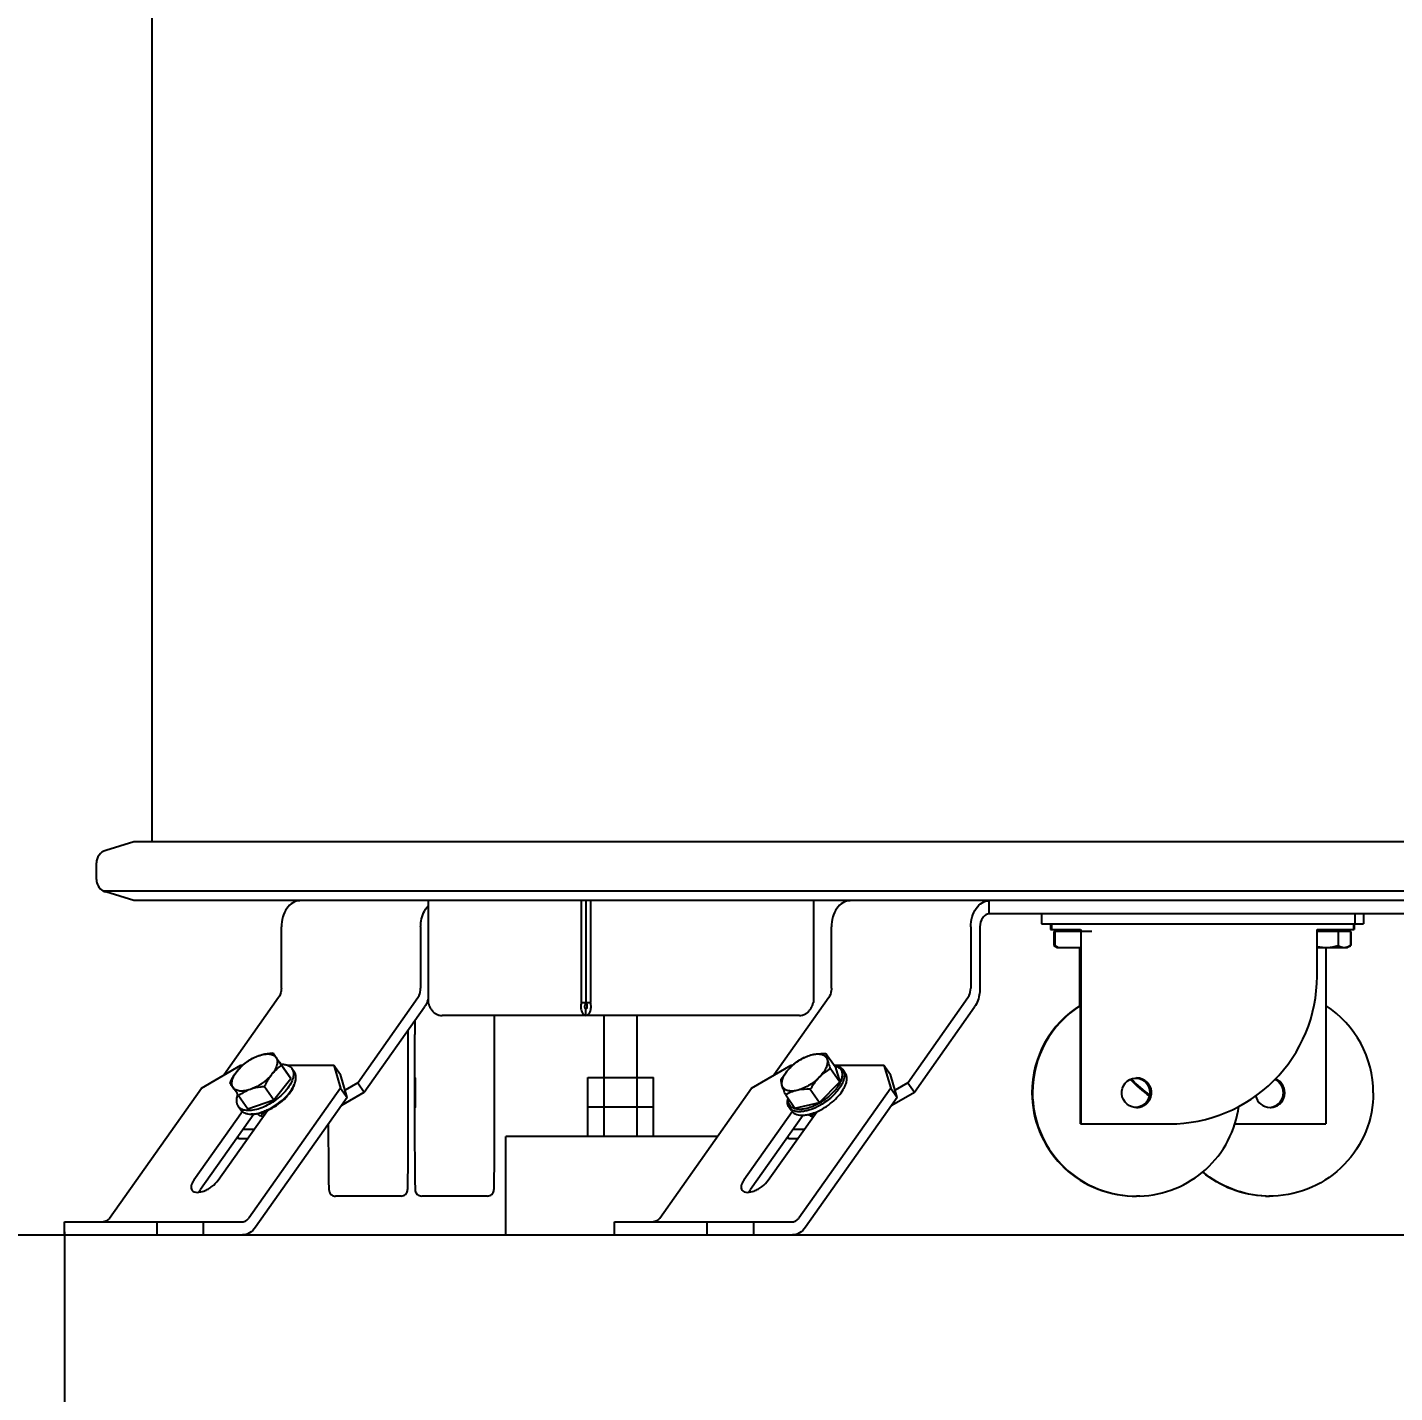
# Model space of a CAD drawing. Header units: millimetres. Extents: x 7589 to 12925, y 625 to 5429.
# Drawn here: x 8021 to 8437.6, y 2316.2 to 2732.2 of the extents above; entities that cross this region are included whole.
import ezdxf

# ---------------------------------------------------------------- set-up
doc = ezdxf.new("R2010")
doc.units = ezdxf.units.MM
doc.header["$LTSCALE"] = 307.34
doc.header["$PDMODE"] = 3
doc.header["$PDSIZE"] = 8
doc.layers.get('0').update_dxf_attribs({"linetype": 'CONTINUOUS'})
doc.layers.get('Defpoints').update_dxf_attribs({"linetype": 'CONTINUOUS'})
doc.styles.get("Standard").update_dxf_attribs({"font": 'calibri.ttf'})
doc.dimstyles.get("Standard").update_dxf_attribs({"dimtxt": 35, "dimasz": 35, "dimexe": 1.5, "dimexo": 1, "dimtad": 1, "dimdsep": 46, "dimtxsty": 'Standard', "dimblk": '_FILLED', "dimblk1": '_FILLED', "dimblk2": '_FILLED', "dimcen": 0.09, "dimazin": 2, "dimtol": 1, "dimtp": 0.01, "dimtm": 0.01, "dimtfac": 1, "dimtofl": 0, "dimtmove": 0, "dimatfit": 3, "dimldrblk": '_FILLED', "dimfxl": 1, "dimtolj": 1, "dimarcsym": 0})

# ---------------------------------------------------------------- blocks, each defined once
blk = doc.blocks.new('_FILLED')
at = {"color": 0, "linetype": 'ByBlock'}
blk.add_solid([(0, 0), (-1, 0.214), (-1, -0.214)], dxfattribs=at)
blk = doc.blocks.new('*D49')
at = {"color": 0, "lineweight": -2}
for p, q in [((9697.66, 2702.18), (9697.66, 2246.56)), ((8032.28, 2365.25), (8032.28, 2246.56)), ((8067.28, 2248.06), (8862.03, 2248.06)), ((9662.66, 2248.06), (8867.91, 2248.06))]:
    blk.add_line(p, q, dxfattribs=at)
at = {"layer": 'Defpoints', "color": 0}
for p in [(9697.66, 2703.18), (8032.28, 2366.25), (9697.66, 2248.06)]:
    blk.add_point(p, dxfattribs=at)
at = {"color": 0, "linetype": 'ByBlock', "lineweight": -2, "xscale": 35, "yscale": 35, "zscale": 35, "rotation": 180}
blk.add_blockref('_FILLED', (8032.28, 2248.06), dxfattribs=at)
at = {"color": 0, "linetype": 'ByBlock', "lineweight": -2, "xscale": 35, "yscale": 35, "zscale": 35}
blk.add_blockref('_FILLED', (9697.66, 2248.06), dxfattribs=at)
at = {"color": 0, "insert": (8864.97, 2248.06), "char_height": 35, "attachment_point": 5}
blk.add_mtext('\\A1;\\A1;I', dxfattribs=at)
blk = doc.blocks.new('*D70')
at = {"color": 0, "lineweight": -2}
for p, q in [((8378.05, 4630.8), (7730.11, 4630.8)), ((7731.61, 4595.8), (7731.61, 3516)), ((7731.61, 2399.25), (7731.61, 3479.05)), ((7931.89, 2364.25), (7730.11, 2364.25))]:
    blk.add_line(p, q, dxfattribs=at)
at = {"layer": 'Defpoints', "color": 0}
for p in [(8379.05, 4630.8), (7731.61, 2364.25), (7932.89, 2364.25)]:
    blk.add_point(p, dxfattribs=at)
at = {"color": 0, "linetype": 'ByBlock', "lineweight": -2, "xscale": 35, "yscale": 35, "zscale": 35}
for p, rotation in [((7731.61, 4630.8), 90), ((7731.61, 2364.25), 270)]:
    blk.add_blockref('_FILLED', p, dxfattribs=dict(at, rotation=rotation))
at = {"color": 0, "insert": (7731.61, 3497.53), "char_height": 35, "attachment_point": 5}
blk.add_mtext('\\A1;\\A1;C', dxfattribs=at)

msp = doc.modelspace()

# ---------------------------------------------------------------- linework, layer by layer
at = {"color": 0, "linetype": 'Continuous'}
for p, q in [((8059.05376, 2484.06186), (8059.05376, 3145.52202)), ((8053.46901, 2484.06186), (8044.88427, 2481.43724)), ((8704.6385, 2484.06186), (8053.46901, 2484.06186)), ((8042.05376, 2472.57186), (8042.05376, 2477.61202)), ((8044.05376, 2469.09194), (8714.05376, 2469.09194)), ((8053.46901, 2466.12202), (8044.88427, 2468.74664)), ((8704.6385, 2466.12202), (8053.46901, 2466.12202)), ((8143.09222, 2466.12202), (8143.09222, 2435.09194)), ((8189.76127, 2466.12202), (8189.76127, 2435.09194)), ((8191.17548, 2466.12202), (8191.17548, 2435.09194)), ((8192.5897, 2466.12202), (8192.5897, 2435.09194)), ((8260.47195, 2466.12202), (8260.47195, 2435.09194)), ((8314.05376, 2462.09194), (8314.05376, 2466.09194)), ((8444.05376, 2462.09194), (8314.05376, 2462.09194)), ((8330.00496, 2462.09194), (8330.00496, 2459.09194)), ((8425.40854, 2462.09194), (8425.40854, 2459.09194)), ((8428.10255, 2462.09194), (8428.10255, 2459.09194)), ((8098.3969, 2439.40565), (8098.3969, 2458.09194)), ((8140.82331, 2458.09194), (8140.82331, 2439.40565)), ((8265.97049, 2439.40565), (8265.97049, 2458.09194)), ((8308.3969, 2458.09194), (8308.3969, 2439.40565)), ((8311.22533, 2458.09194), (8311.22533, 2439.40565)), ((8330.00503, 2459.09194), (8428.10255, 2459.09194)), ((8332.75126, 2459.09194), (8332.75126, 2457.29194)), ((8333.05547, 2459.09194), (8333.05547, 2457.29194)), ((8425.05376, 2459.09194), (8425.05376, 2457.29194)), ((8425.18565, 2459.09194), (8425.18565, 2457.29194)), ((8332.75126, 2457.29194), (8341.89549, 2457.29194)), ((8345.30825, 2456.69194), (8333.74571, 2456.69194)), ((8333.74571, 2456.69194), (8333.74571, 2452.43931)), ((8334.04992, 2456.69194), (8334.04992, 2452.43931)), ((8335.43626, 2456.69194), (8335.43626, 2457.29194)), ((8335.74047, 2456.69194), (8335.74047, 2457.29194)), ((8341.91382, 2457.29194), (8341.91577, 2398.09194)), ((8413.91217, 2457.29194), (8425.18565, 2457.29194)), ((8413.91264, 2443.09194), (8413.91217, 2457.29194)), ((8424.1912, 2456.69194), (8413.91219, 2456.69194)), ((8420.30653, 2456.69194), (8420.30653, 2452.43931)), ((8422.36876, 2456.69194), (8422.36876, 2457.29194)), ((8422.50065, 2456.69194), (8422.50065, 2457.29194)), ((8424.05931, 2456.69194), (8424.05931, 2452.43931)), ((8424.1912, 2456.69194), (8424.1912, 2452.43931)), ((8333.74571, 2452.43931), (8334.78038, 2451.84194)), ((8334.04992, 2452.43931), (8335.08459, 2451.84194)), ((8334.78038, 2451.84194), (8341.89549, 2451.84194)), ((8341.50139, 2451.84194), (8341.50139, 2434.0004)), ((8341.52167, 2451.84194), (8341.52167, 2434.01395)), ((8341.89549, 2398.09194), (8341.89549, 2451.84194)), ((8413.91235, 2451.84194), (8423.15653, 2451.84194)), ((8416.60612, 2451.84194), (8416.60612, 2398.09194)), ((8424.05931, 2452.43931), (8423.02464, 2451.84194)), ((8424.09228, 2452.3822), (8423.15653, 2451.84194)), ((8097.56847, 2436.57722), (8080.85216, 2412.93679)), ((8121.65174, 2410.6361), (8139.99488, 2436.57722)), ((8123.65174, 2407.80767), (8141.99488, 2433.7488)), ((8189.76127, 2435.09194), (8192.5897, 2435.09194)), ((8191.17548, 2431.09194), (8191.17548, 2433.09194)), ((8265.14207, 2436.57722), (8248.42575, 2412.93679)), ((8289.22533, 2410.6361), (8307.56847, 2436.57722)), ((8291.22533, 2407.80767), (8309.56847, 2433.7488)), ((8256.22931, 2431.09194), (8147.33486, 2431.09194)), ((8196.78209, 2394.25215), (8196.78209, 2431.09194)), ((8206.78209, 2394.25215), (8206.78209, 2431.09194)), ((8074.02373, 2408.93679), (8086.0948, 2416.00785)), ((8086.0948, 2416.00785), (8086.64578, 2416.00785)), ((8087.95439, 2417.03118), (8087.9583, 2417.03393)), ((8087.95439, 2417.03118), (8087.95838, 2417.0338)), ((8095.81789, 2419.74417), (8098.66063, 2415.72394)), ((8100.18776, 2416.00785), (8114.37907, 2416.00785)), ((8114.37907, 2416.00785), (8116.37907, 2413.17943)), ((8114.37907, 2416.00785), (8116.45014, 2408.93679)), ((8241.59733, 2408.93679), (8253.66839, 2416.00785)), ((8253.66839, 2416.00785), (8254.23238, 2416.00785)), ((8264.31132, 2419.55484), (8267.15405, 2415.5346)), ((8266.81942, 2416.00785), (8281.95267, 2416.00785)), ((8281.95267, 2416.00785), (8283.95267, 2413.17943)), ((8281.95267, 2416.00785), (8284.02373, 2408.93679)), ((8096.07603, 2405.43007), (8101.29813, 2411.93212)), ((8098.4554, 2415.95236), (8101.29813, 2411.93212)), ((8101.29813, 2411.93212), (8098.66063, 2415.72394)), ((8101.6035, 2414.99539), (8102.3535, 2413.93473)), ((8118.45014, 2406.10836), (8116.37907, 2413.17943)), ((8191.78209, 2394.25215), (8191.78209, 2412.25215)), ((8191.78209, 2412.25215), (8211.78209, 2412.25215)), ((8211.78209, 2394.25215), (8211.78209, 2412.25215)), ((8265.67967, 2414.94515), (8268.52241, 2410.92492)), ((8267.15405, 2415.5346), (8268.52241, 2410.92492)), ((8270.17709, 2413.58117), (8269.42709, 2414.64183)), ((8286.02373, 2406.10836), (8283.95267, 2413.17943)), ((8046.08378, 2369.42372), (8074.02373, 2408.93679)), ((8116.45014, 2408.93679), (8088.51018, 2369.42372)), ((8093.2333, 2409.4503), (8096.07603, 2405.43007)), ((8102.3552, 2410.04684), (8102.52187, 2410.51825)), ((8116.45014, 2408.93679), (8118.45014, 2406.10836)), ((8116.82331, 2403.80767), (8123.65174, 2407.80767)), ((8121.65174, 2410.6361), (8117.78707, 2408.37223)), ((8121.65174, 2410.6361), (8123.65174, 2407.80767)), ((8213.65737, 2369.42372), (8241.59733, 2408.93679)), ((8284.02373, 2408.93679), (8256.08378, 2369.42372)), ((8259.53775, 2408.63243), (8262.38048, 2404.61219)), ((8262.38048, 2404.61219), (8268.52241, 2410.92492)), ((8284.02373, 2408.93679), (8286.02373, 2406.10836)), ((8284.3969, 2403.80767), (8291.22533, 2407.80767)), ((8289.22533, 2410.6361), (8285.36066, 2408.37223)), ((8289.22533, 2410.6361), (8291.22533, 2407.80767)), ((8085.3737, 2406.74006), (8088.21643, 2402.71983)), ((8088.21643, 2402.71983), (8096.07603, 2405.43007)), ((8118.45014, 2406.10836), (8090.51018, 2366.59529)), ((8252.02746, 2406.9294), (8254.8702, 2402.90916)), ((8254.8702, 2402.90916), (8262.38048, 2404.61219)), ((8286.02373, 2406.10836), (8258.08378, 2366.59529)), ((8327.05652, 2407.60354), (8327.05575, 2407.59194)), ((8327.05575, 2407.59194), (8327.05652, 2407.58034)), ((8327.05576, 2407.60354), (8327.05576, 2407.58034)), ((8086.53448, 2401.87966), (8071.72622, 2380.93761)), ((8089.98715, 2401.1056), (8073.72622, 2378.10919)), ((8079.15084, 2380.93761), (8094.19887, 2402.21873)), ((8085.27357, 2403.44838), (8086.02357, 2402.38772)), ((8089.68853, 2401.09016), (8089.18853, 2401.09016)), ((8092.68283, 2401.63035), (8093.23282, 2400.85254)), ((8191.78209, 2403.25215), (8211.78209, 2403.25215)), ((8254.04937, 2401.79664), (8239.29981, 2380.93761)), ((8257.31544, 2400.75871), (8241.29981, 2378.10919)), ((8246.72444, 2380.93761), (8261.47783, 2401.80206)), ((8253.84716, 2402.03417), (8253.09716, 2403.09483)), ((8260.42307, 2401.39467), (8260.80642, 2400.85254)), ((8086.72622, 2396.49396), (8090.15084, 2396.49396)), ((8254.29981, 2396.49396), (8257.72444, 2396.49396)), ((8341.89549, 2398.09194), (8368.91515, 2398.09194)), ((8389.60674, 2398.09194), (8416.60612, 2398.09194)), ((8085.04684, 2394.11896), (8085.36746, 2393.66553)), ((8085.36746, 2393.66553), (8088.15084, 2393.66553)), ((8231.21372, 2394.25215), (8166.78209, 2394.25215)), ((8166.78209, 2364.25215), (8166.78209, 2394.25215)), ((8252.62044, 2394.11896), (8252.94106, 2393.66553)), ((8252.94106, 2393.66553), (8255.72444, 2393.66553)), ((8134.86497, 2376.09194), (8114.86543, 2376.09194)), ((8161.16167, 2376.09194), (8141.16212, 2376.09194)), ((8357.71461, 2376.1084), (8358.73285, 2376.09194)), ((8358.55508, 2376.09194), (8358.71141, 2376.09198)), ((8358.71141, 2376.09229), (8358.69028, 2376.09194)), ((8358.73285, 2376.09194), (8358.86806, 2376.09194)), ((8359.90187, 2376.10891), (8358.86806, 2376.09194)), ((8398.38342, 2376.10891), (8399.41723, 2376.09194)), ((8399.3961, 2376.09198), (8399.23945, 2376.09194)), ((8399.3961, 2376.09229), (8399.37466, 2376.09194)), ((8399.55243, 2376.09194), (8399.41723, 2376.09194)), ((8400.57067, 2376.1084), (8399.55243, 2376.09194)), ((8032.28479, 2364.25215), (8032.28479, 2368.25215)), ((8032.28479, 2368.25215), (8086.51018, 2368.25215)), ((8060.56906, 2364.25215), (8060.56906, 2368.25215)), ((8074.71119, 2364.25215), (8074.71119, 2368.25215)), ((8199.85838, 2368.25215), (8254.08378, 2368.25215)), ((8199.85838, 2364.25215), (8199.85838, 2368.25215)), ((8228.14265, 2364.25215), (8228.14265, 2368.25215)), ((8242.28479, 2364.25215), (8242.28479, 2368.25215)), ((8032.28479, 2364.25215), (8086.51018, 2364.25215)), ((8166.78209, 2364.25215), (8254.08378, 2364.25215))]:
    msp.add_line(p, q, dxfattribs=at)
at = {"color": 0}
msp.add_line((7856.77159, 2364.25215), (9904.29915, 2364.25215), dxfattribs=at)
at = {"color": 0, "linetype": 'Continuous'}
for centre, radius, start, end in [((8046.05376, 2477.61202), 4, 107, 180), ((8046.05376, 2472.57186), 4, 180, 239.6939284), ((8046.05376, 2472.57186), 4, 241.7198849, 253), ((8420.96859, 2458.01956), 6.44395, 298.9562239, 300.0065355), ((8134.06289, 2439.00892), 9.5378, 337.8032297, 341.9696028), ((8149.06808, 2436.43753), 6.12548, 192.6897035, 201.4065336), ((8148.95973, 2436.39558), 6.00929, 201.4112211, 204.7296581), ((8148.80471, 2436.32205), 5.83773, 204.710628, 210.5315518), ((8148.5789, 2436.1904), 5.57634, 210.5450884, 214.8752306), ((8148.34164, 2436.02319), 5.28609, 214.8588193, 220.3884197), ((8255.22253, 2436.02319), 5.28609, 319.6115806, 325.1411803), ((8254.98528, 2436.1904), 5.57634, 325.124769, 329.4549118), ((8254.75946, 2436.32205), 5.83773, 329.4684483, 335.2893718), ((8254.60445, 2436.39558), 6.00929, 335.2703418, 338.5887792), ((8254.49609, 2436.43753), 6.12548, 338.5934665, 347.3102963), ((8358.55587, 2407.59206), 31.50012, 121.9908394, 179.9791046), ((8358.73365, 2407.59205), 31.50012, 122.3802785, 180.0001991), ((8399.55163, 2407.59204), 31.50013, 359.9998132, 57.1456589), ((8148.08988, 2435.81019), 4.95632, 220.3988055, 225.6544977), ((8147.87081, 2435.58535), 4.6424, 225.6483594, 231.2540072), ((8147.67779, 2435.34534), 4.3344, 231.2582706, 237.6256724), ((8147.53378, 2435.11941), 4.06648, 237.6349464, 243.2520779), ((8147.42587, 2434.90461), 3.8261, 243.2473291, 251.2713839), ((8147.36585, 2434.7339), 3.64515, 251.3033072, 256.3144088), ((8147.33903, 2434.62288), 3.53094, 256.3111417, 269.9324566), ((8256.22515, 2434.62288), 3.53094, 270.0675431, 283.6888584), ((8256.19832, 2434.7339), 3.64515, 283.6855916, 288.6966927), ((8256.1383, 2434.90461), 3.8261, 288.7286159, 296.752671), ((8256.03039, 2435.11941), 4.06648, 296.7479222, 302.3650532), ((8255.88638, 2435.34534), 4.3344, 302.3743272, 308.7417297), ((8255.69336, 2435.58535), 4.6424, 308.7459932, 314.3516403), ((8255.47429, 2435.81019), 4.95632, 314.345502, 319.6011948), ((8358.51944, 2407.57802), 4.51396, 85.007457, 85.2588162), ((8358.54069, 2407.58468), 4.50727, 85.2687483, 85.5204434), ((8358.54151, 2407.59197), 4.49995, 274.7310899, 85.2714323), ((8358.70372, 2407.59195), 4.49998, 359.9999339, 87.3330334), ((8358.71925, 2407.59194), 4.49998, 272.4739344, 87.52897), ((8358.88148, 2407.59193), 4.5, 0.0001793, 89.5792624), ((8358.89498, 2407.59194), 4.5, 270.2544909, 89.7492148), ((8399.58609, 2407.59196), 4.50002, 270.2568838, 69.2097608), ((8399.60637, 2407.59196), 4.50002, 270.0018253, 69.4231141), ((8389.26199, 2443.14774), 45.07375, 224.3293423, 234.1428374), ((8389.63193, 2443.14252), 45.06731, 224.1584227, 233.6102651), ((8389.65203, 2443.14227), 45.067, 224.1491609, 233.5813862), ((8399.22588, 2407.59191), 4.49995, 274.8191686, 0.0003464), ((8399.40362, 2407.59194), 4.49998, 272.5616722, 0.0000527), ((8399.56584, 2407.59196), 4.5, 270.5119441, 359.9997691), ((8256.55846, 2411.85981), 11.15556, 281.3258839, 282.3130323), ((8358.51945, 2407.60589), 4.514, 274.741364, 274.9964889), ((8358.54071, 2407.59872), 4.50678, 274.478625, 274.7340848), ((8358.70244, 2407.60294), 4.51102, 272.6813963, 282.0031467), ((8358.70728, 2407.57641), 4.48406, 282.0130874, 282.7391046), ((8399.21058, 2407.6059), 4.514, 274.7413641, 274.9985783), ((8399.22506, 2407.59894), 4.50701, 274.5644716, 274.8220352), ((8399.38682, 2407.60283), 4.51091, 272.7689336, 282.0033085), ((8399.39166, 2407.57641), 4.48406, 282.0130874, 282.7391046), ((8389.60686, 2443.00415), 44.91221, 269.0380042, 269.9998467), ((8358.55469, 2407.59809), 31.50612, 268.1486527, 268.4718818), ((8358.55499, 2407.61115), 31.51918, 268.4719678, 270.0001651), ((8399.23908, 2407.59859), 31.50662, 268.1203269, 268.4435487), ((8399.23939, 2407.61156), 31.51959, 268.4436362, 270.0001208)]:
    msp.add_arc(centre, radius, start, end, dxfattribs=at)
for centre, major_axis, start_param, end_param in [((8368.91367, 2443.09194), (-20.86872, 39.86893), -3.62379407, -2.052997743), ((8389.19384, 2443.09194), (20.86872, 39.86893), -3.456469693, -3.284567403), ((8399.19244, 2407.59194), (2.08687, 3.98689), 3.715376947, 6.331540605)]:
    msp.add_ellipse(centre, major_axis=major_axis, ratio=0.999959905, start_param=start_param, end_param=end_param, dxfattribs=at)
msp.add_ellipse((8358.91507, 2407.59194), major_axis=(-2.08687, 3.98689), ratio=0.999959905, dxfattribs=at)
for points, knots in [([(8104.05376, 2466.09194), (8103.30412, 2466.09194), (8101.69401, 2465.6051), (8099.8503, 2463.7409), (8098.66633, 2461.12239), (8098.3969, 2459.12251), (8098.3969, 2458.09194)], [0, 0, 0, 0, 0.20947562, 0.444657158, 0.71201907, 1, 1, 1, 1]), ([(8271.62735, 2466.09194), (8270.87772, 2466.09194), (8269.2676, 2465.6051), (8267.4239, 2463.7409), (8266.23992, 2461.12239), (8265.97049, 2459.12251), (8265.97049, 2458.09194)], [0, 0, 0, 0, 0.20947562, 0.444657158, 0.71201907, 1, 1, 1, 1]), ([(8308.3969, 2458.09194), (8308.3969, 2459.12251), (8308.66633, 2461.12239), (8309.8503, 2463.7409), (8311.69401, 2465.6051), (8313.30412, 2466.09194), (8314.05376, 2466.09194)], [0, 0, 0, 0, 0.28798093, 0.555342842, 0.79052438, 1, 1, 1, 1]), ([(8140.82331, 2458.09194), (8140.82331, 2458.7062), (8141.00418, 2460.98181), (8141.9347, 2463.26899), (8143.08252, 2464.48814)], [0, 0, 0, 0, 0.268383187, 1, 1, 1, 1]), ([(8314.05376, 2462.09194), (8313.67892, 2462.09194), (8312.87342, 2461.84781), (8311.59017, 2460.55194), (8311.22533, 2459.07435), (8311.22533, 2458.09194)], [0, 0, 0, 0, 0.210812753, 0.447473479, 1, 1, 1, 1]), ([(8333.74571, 2452.43931), (8333.83733, 2452.38641), (8334.19693, 2452.18997), (8334.58049, 2452.03304), (8334.87496, 2451.9568)], [0, 0, 0, 0, 0.258054848, 1, 1, 1, 1]), ([(8413.91122, 2452.157), (8414.43813, 2452.04245), (8415.50587, 2451.86976), (8417.66743, 2451.82192), (8419.27209, 2452.14069), (8420.30653, 2452.43931)], [0, 0, 0, 0, 0.25021339, 0.500385153, 1, 1, 1, 1]), ([(8420.30653, 2452.43931), (8420.60107, 2452.26926), (8421.20001, 2451.97874), (8422.18293, 2451.80057), (8423.16579, 2451.97887), (8423.76478, 2452.26926), (8424.05931, 2452.43931)], [0, 0, 0, 0, 0.257462892, 0.500001937, 0.742543482, 1, 1, 1, 1]), ([(8423.44064, 2452.07762), (8423.49545, 2452.09833), (8423.71681, 2452.18744), (8423.93089, 2452.29406), (8424.08838, 2452.38118)], [0, 0, 0, 0, 0.245603195, 1, 1, 1, 1]), ([(8098.3969, 2439.40565), (8098.3969, 2439.14498), (8098.32934, 2438.15763), (8097.98988, 2437.17318), (8097.56847, 2436.57722)], [0, 0, 0, 0, 0.263156404, 1, 1, 1, 1]), ([(8139.99488, 2436.57722), (8140.12972, 2436.76791), (8140.62462, 2437.6312), (8140.82331, 2438.64799), (8140.82331, 2439.40565)], [0, 0, 0, 0, 0.235616553, 1, 1, 1, 1]), ([(8265.97049, 2439.40565), (8265.97049, 2439.14498), (8265.90294, 2438.15763), (8265.56347, 2437.17318), (8265.14207, 2436.57722)], [0, 0, 0, 0, 0.263156404, 1, 1, 1, 1]), ([(8307.56847, 2436.57722), (8307.70331, 2436.76791), (8308.19821, 2437.6312), (8308.3969, 2438.64799), (8308.3969, 2439.40565)], [0, 0, 0, 0, 0.235616553, 1, 1, 1, 1]), ([(8311.22533, 2439.40565), (8311.22533, 2438.8843), (8311.09024, 2436.9096), (8310.41128, 2434.9407), (8309.56847, 2433.7488)], [0, 0, 0, 0, 0.263157032, 1, 1, 1, 1]), ([(8189.76127, 2435.09194), (8189.64877, 2434.59211), (8189.55313, 2433.62918), (8189.78616, 2432.3365), (8190.30991, 2431.38898), (8190.91218, 2431.09194), (8191.17548, 2431.09194)], [0, 0, 0, 0, 0.328092399, 0.610579611, 0.831384972, 1, 1, 1, 1]), ([(8191.17548, 2433.09194), (8191.09493, 2433.09194), (8190.91582, 2433.30722), (8190.86301, 2433.74168), (8190.90904, 2434.38399), (8191.06548, 2434.84757), (8191.17548, 2435.09194)], [0, 0, 0, 0, 0.112807192, 0.321078905, 0.624703854, 1, 1, 1, 1]), ([(8191.17548, 2435.09194), (8191.28549, 2434.84757), (8191.44193, 2434.38399), (8191.48796, 2433.74168), (8191.43515, 2433.30722), (8191.25604, 2433.09194), (8191.17548, 2433.09194)], [0, 0, 0, 0, 0.37529615, 0.678921099, 0.88719281, 1, 1, 1, 1]), ([(8191.17548, 2431.09194), (8191.43878, 2431.09194), (8192.04106, 2431.38898), (8192.56481, 2432.3365), (8192.79783, 2433.62918), (8192.7022, 2434.59211), (8192.5897, 2435.09194)], [0, 0, 0, 0, 0.168615032, 0.389420395, 0.671907607, 1, 1, 1, 1]), ([(8139.02902, 2429.56731), (8139.01749, 2428.03732), (8138.97478, 2420.71227), (8138.9627, 2413.38708), (8138.9627, 2407.59194)], [0, 0, 0, 0, 0.208873093, 1, 1, 1, 1]), ([(8163.36109, 2407.59194), (8163.36109, 2409.83806), (8163.35406, 2417.6739), (8163.33197, 2425.50982), (8163.28223, 2431.09933)], [0, 0, 0, 0, 0.28664704, 1, 1, 1, 1]), ([(8137.06439, 2407.59194), (8137.06439, 2409.31827), (8137.06042, 2415.69768), (8137.04355, 2422.0771), (8137.01676, 2426.7301)], [0, 0, 0, 0, 0.270609515, 1, 1, 1, 1]), ([(8084.98998, 2414.28816), (8085.42159, 2414.82555), (8086.35236, 2415.81417), (8087.41701, 2416.65275), (8087.9583, 2417.03393)], [0, 0, 0, 0, 0.510070285, 1, 1, 1, 1]), ([(8084.98998, 2414.28816), (8085.19202, 2414.53971), (8086.07968, 2415.55633), (8087.11544, 2416.44038), (8087.95439, 2417.03118)], [0, 0, 0, 0, 0.239218984, 1, 1, 1, 1]), ([(8087.9583, 2417.03393), (8088.4973, 2417.41351), (8089.64138, 2418.13025), (8090.8815, 2418.67039), (8091.53083, 2418.8943)], [0, 0, 0, 0, 0.489745327, 1, 1, 1, 1]), ([(8087.9583, 2417.03393), (8088.24271, 2417.23409), (8089.3673, 2417.97166), (8090.58809, 2418.56922), (8091.53083, 2418.8943)], [0, 0, 0, 0, 0.258575993, 1, 1, 1, 1]), ([(8091.53083, 2418.8943), (8091.86696, 2419.01021), (8093.26553, 2419.43109), (8094.71878, 2419.64558), (8095.81789, 2419.74417)], [0, 0, 0, 0, 0.243682015, 1, 1, 1, 1]), ([(8091.53083, 2418.8943), (8092.08897, 2419.08677), (8093.15401, 2419.36837), (8094.67583, 2419.45298), (8095.94573, 2419.15658), (8096.57589, 2418.64606), (8096.77938, 2418.35351)], [0, 0, 0, 0, 0.316122579, 0.586233817, 0.809191564, 1, 1, 1, 1]), ([(8096.77938, 2418.35351), (8096.98345, 2418.06013), (8097.24371, 2417.28874), (8097.08571, 2415.98889), (8096.48618, 2414.57977), (8095.85822, 2413.66868), (8095.48708, 2413.20658)], [0, 0, 0, 0, 0.190499879, 0.413730292, 0.684065718, 1, 1, 1, 1]), ([(8095.81789, 2419.74417), (8095.8765, 2419.65852), (8096.19545, 2419.19391), (8096.51684, 2418.73096), (8096.77938, 2418.35351)], [0, 0, 0, 0, 0.184151154, 1, 1, 1, 1]), ([(8096.77938, 2418.35351), (8096.89895, 2418.18162), (8097.4568, 2417.38066), (8098.01598, 2416.58063), (8098.4554, 2415.95236)], [0, 0, 0, 0, 0.214524045, 1, 1, 1, 1]), ([(8098.26324, 2416.29081), (8098.62514, 2416.29956), (8099.31151, 2416.26698), (8100.26238, 2416.03404), (8101.04841, 2415.61876), (8101.44812, 2415.21507), (8101.6034, 2414.9955)], [0, 0, 0, 0, 0.291850362, 0.550916236, 0.783181382, 1, 1, 1, 1]), ([(8253.37281, 2415.2007), (8254.33222, 2416.18679), (8255.97859, 2417.4603), (8258.36362, 2418.66297), (8259.59627, 2419.07192), (8260.19891, 2419.20857)], [0, 0, 0, 0, 0.515888557, 0.768289474, 1, 1, 1, 1]), ([(8253.37281, 2415.2007), (8253.88451, 2415.72663), (8254.97543, 2416.6882), (8256.18665, 2417.48794), (8256.80104, 2417.85181)], [0, 0, 0, 0, 0.506817019, 1, 1, 1, 1]), ([(8256.80104, 2417.85181), (8257.3144, 2418.15006), (8258.41138, 2418.70127), (8259.58497, 2419.06935), (8260.19891, 2419.20857)], [0, 0, 0, 0, 0.485360743, 1, 1, 1, 1]), ([(8260.19891, 2419.20857), (8260.52183, 2419.2818), (8261.87848, 2419.53059), (8263.26486, 2419.57644), (8264.31132, 2419.55484)], [0, 0, 0, 0, 0.240322979, 1, 1, 1, 1]), ([(8260.19891, 2419.20857), (8260.72358, 2419.32755), (8261.70622, 2419.46646), (8262.70552, 2419.3537), (8263.13119, 2419.21434)], [0, 0, 0, 0, 0.545686486, 1, 1, 1, 1]), ([(8264.63823, 2417.75524), (8264.88044, 2416.9393), (8264.51981, 2415.41654), (8263.47698, 2413.67494), (8262.69532, 2412.75025), (8262.25144, 2412.29404)], [0, 0, 0, 0, 0.415170647, 0.689514977, 1, 1, 1, 1]), ([(8263.13119, 2419.21434), (8263.48577, 2419.09826), (8263.99024, 2418.82498), (8264.44645, 2418.25216), (8264.58782, 2417.92505), (8264.63823, 2417.75524)], [0, 0, 0, 0, 0.514731761, 0.755636749, 1, 1, 1, 1]), ([(8264.31132, 2419.55484), (8264.31285, 2419.43561), (8264.35012, 2418.8251), (8264.49835, 2418.22648), (8264.63823, 2417.75524)], [0, 0, 0, 0, 0.195220143, 1, 1, 1, 1]), ([(8264.63823, 2417.75524), (8264.76858, 2417.31613), (8265.09885, 2416.37199), (8265.47182, 2415.44487), (8265.67967, 2414.94515)], [0, 0, 0, 0, 0.458383065, 1, 1, 1, 1]), ([(8082.7362, 2410.53188), (8082.89347, 2410.8711), (8083.53361, 2412.18472), (8084.30864, 2413.43981), (8084.98998, 2414.28816)], [0, 0, 0, 0, 0.255751355, 1, 1, 1, 1]), ([(8083.69768, 2409.14122), (8083.49361, 2409.4346), (8083.23335, 2410.20599), (8083.39136, 2411.50584), (8083.99089, 2412.91496), (8084.61885, 2413.82605), (8084.98998, 2414.28816)], [0, 0, 0, 0, 0.190499879, 0.413730292, 0.684065718, 1, 1, 1, 1]), ([(8101.6034, 2414.9955), (8101.73025, 2414.81615), (8101.94162, 2414.41191), (8102.10122, 2413.72396), (8102.10831, 2412.9635), (8101.9088, 2411.81739), (8101.25815, 2410.28095), (8100.24808, 2408.80858), (8099.22115, 2407.62786), (8098.02156, 2406.43748), (8096.34192, 2405.08309), (8094.16088, 2403.74458), (8092.61086, 2403.06056), (8091.83454, 2402.79214)], [0, 0, 0, 0, 0.038372895, 0.078623973, 0.122275097, 0.170325129, 0.280962246, 0.410352069, 0.480825878, 0.554095637, 0.705332813, 0.856513867, 1, 1, 1, 1]), ([(8095.48708, 2413.20658), (8095.28504, 2412.95502), (8094.39738, 2411.9384), (8093.36163, 2411.05436), (8092.52267, 2410.46356)], [0, 0, 0, 0, 0.239218984, 1, 1, 1, 1]), ([(8095.48708, 2413.20658), (8095.2638, 2412.92857), (8094.39312, 2411.75177), (8093.69845, 2410.45358), (8093.2333, 2409.4503)], [0, 0, 0, 0, 0.243821937, 1, 1, 1, 1]), ([(8098.4554, 2415.95236), (8097.91412, 2415.57118), (8096.84947, 2414.73261), (8095.91869, 2413.74398), (8095.48708, 2413.20658)], [0, 0, 0, 0, 0.489919792, 1, 1, 1, 1]), ([(8102.52186, 2410.51825), (8102.6361, 2410.84133), (8102.80894, 2411.46981), (8102.88094, 2412.39782), (8102.74282, 2413.2357), (8102.50272, 2413.7237), (8102.35349, 2413.93472)], [0, 0, 0, 0, 0.289854288, 0.548302616, 0.781390563, 1, 1, 1, 1]), ([(8139.16217, 2412.09193), (8139.15487, 2412.0919), (8139.16561, 2412.04589), (8139.1508, 2411.99766), (8139.15506, 2411.88142), (8139.14934, 2411.73716), (8139.14787, 2411.54741), (8139.14374, 2411.22298), (8139.14023, 2410.73301), (8139.13647, 2410.06004), (8139.13381, 2409.29193), (8139.13212, 2408.4586), (8139.13175, 2407.88455), (8139.13175, 2407.59194)], [0, 0, 0, 0, 0.00486779, 0.019276337, 0.043131517, 0.076193713, 0.118151207, 0.168603907, 0.292953553, 0.444480196, 0.617336375, 0.804945083, 1, 1, 1, 1]), ([(8139.19259, 2407.59194), (8139.19259, 2407.88455), (8139.19222, 2408.45861), (8139.19053, 2409.29194), (8139.18787, 2410.06005), (8139.1841, 2410.73302), (8139.1806, 2411.223), (8139.17647, 2411.54743), (8139.175, 2411.73719), (8139.16927, 2411.88142), (8139.17353, 2411.99772), (8139.15873, 2412.04584), (8139.16947, 2412.09195), (8139.16217, 2412.09193)], [0, 0, 0, 0, 0.1950576, 0.382665037, 0.555521976, 0.707049031, 0.831400269, 0.881854464, 0.923811615, 0.956874162, 0.980727772, 0.995134804, 1, 1, 1, 1]), ([(8250.65911, 2411.53909), (8250.85405, 2411.87145), (8251.64902, 2413.16754), (8252.58079, 2414.38665), (8253.37281, 2415.2007)], [0, 0, 0, 0, 0.253315872, 1, 1, 1, 1]), ([(8250.98602, 2409.73949), (8250.74381, 2410.55543), (8251.10444, 2412.0782), (8252.14727, 2413.81979), (8252.92893, 2414.74448), (8253.37281, 2415.2007)], [0, 0, 0, 0, 0.415170647, 0.689514977, 1, 1, 1, 1]), ([(8268.13145, 2415.32692), (8268.39105, 2415.15049), (8268.85557, 2414.6974), (8269.23387, 2413.76729), (8269.26716, 2412.68056), (8268.98254, 2411.48524), (8268.401, 2410.21479), (8267.21372, 2408.40776), (8265.1588, 2406.28793), (8262.68214, 2404.55461), (8260.53011, 2403.48464), (8258.95129, 2402.90423), (8257.44408, 2402.56034), (8255.74561, 2402.43728), (8254.50078, 2402.70364), (8253.8928, 2403.11684)], [0, 0, 0, 0, 0.04104543, 0.082351416, 0.128123647, 0.18096276, 0.241714439, 0.309939749, 0.462880551, 0.624441957, 0.702810858, 0.776599799, 0.844024074, 0.903875025, 1, 1, 1, 1]), ([(8262.25144, 2412.29404), (8261.29203, 2411.30794), (8259.64566, 2410.03443), (8257.26063, 2408.83176), (8256.02798, 2408.42282), (8255.42534, 2408.28616)], [0, 0, 0, 0, 0.515888557, 0.768289474, 1, 1, 1, 1]), ([(8262.25144, 2412.29404), (8261.98991, 2412.02523), (8260.97036, 2410.89398), (8260.11778, 2409.62135), (8259.53775, 2408.63243)], [0, 0, 0, 0, 0.246491224, 1, 1, 1, 1]), ([(8265.67967, 2414.94515), (8265.0653, 2414.58129), (8263.85408, 2413.78155), (8262.76316, 2412.81998), (8262.25144, 2412.29404)], [0, 0, 0, 0, 0.493173074, 1, 1, 1, 1]), ([(8269.42709, 2414.64183), (8269.63402, 2414.34918), (8269.93405, 2413.62377), (8269.94289, 2412.3749), (8269.56659, 2411.00075), (8268.83205, 2409.54626), (8267.77166, 2408.06499), (8265.95141, 2406.10366), (8264.30107, 2404.8339), (8263.11107, 2404.09954)], [0, 0, 0, 0, 0.080691464, 0.170949714, 0.276435776, 0.398609763, 0.535981943, 0.685191804, 1, 1, 1, 1]), ([(8266.91525, 2415.907), (8267.09249, 2415.88874), (8267.73458, 2415.79292), (8268.36578, 2415.55999), (8268.75615, 2415.29469)], [0, 0, 0, 0, 0.274056306, 1, 1, 1, 1]), ([(8266.97923, 2415.81082), (8267.08746, 2415.78582), (8267.49061, 2415.67653), (8267.87772, 2415.49936), (8268.13145, 2415.32692)], [0, 0, 0, 0, 0.265823693, 1, 1, 1, 1]), ([(8268.75615, 2415.29469), (8268.82236, 2415.24969), (8269.07384, 2415.0632), (8269.29261, 2414.83203), (8269.42709, 2414.64183)], [0, 0, 0, 0, 0.255773309, 1, 1, 1, 1]), ([(8269.58964, 2408.58443), (8269.86648, 2409.04846), (8270.32154, 2409.95333), (8270.69366, 2411.32233), (8270.68292, 2412.56663), (8270.38346, 2413.28928), (8270.17718, 2413.58105)], [0, 0, 0, 0, 0.306349332, 0.570915175, 0.797405238, 1, 1, 1, 1]), ([(8358.91221, 2412.07305), (8359.99031, 2411.97399), (8362.14856, 2410.92835), (8362.99819, 2408.68561), (8363.00087, 2407.60306)], [0, 0, 0, 0, 0.500019555, 1, 1, 1, 1]), ([(8363.02115, 2407.58083), (8363.02384, 2408.66997), (8362.17408, 2410.93167), (8359.99741, 2411.98007), (8358.91228, 2412.07486)], [0, 0, 0, 0, 0.499972931, 1, 1, 1, 1]), ([(8083.69768, 2409.14122), (8083.59434, 2409.28979), (8083.27281, 2409.75261), (8082.95223, 2410.21612), (8082.7362, 2410.53188)], [0, 0, 0, 0, 0.32112298, 1, 1, 1, 1]), ([(8085.3737, 2406.74006), (8085.21647, 2406.96487), (8084.65718, 2407.76483), (8084.09839, 2408.56514), (8083.69768, 2409.14122)], [0, 0, 0, 0, 0.281061491, 1, 1, 1, 1]), ([(8088.94623, 2408.60043), (8088.38809, 2408.40797), (8087.32306, 2408.12636), (8085.80124, 2408.04176), (8084.53133, 2408.33816), (8083.90117, 2408.84867), (8083.69768, 2409.14122)], [0, 0, 0, 0, 0.316122579, 0.586233817, 0.809191564, 1, 1, 1, 1]), ([(8088.94623, 2408.60043), (8088.29692, 2408.37653), (8087.0568, 2407.83638), (8085.91271, 2407.11964), (8085.3737, 2406.74006)], [0, 0, 0, 0, 0.510244748, 1, 1, 1, 1]), ([(8092.52267, 2410.46356), (8092.23799, 2410.26308), (8091.11227, 2409.52435), (8089.89009, 2408.9259), (8088.94623, 2408.60043)], [0, 0, 0, 0, 0.25857217, 1, 1, 1, 1]), ([(8093.2333, 2409.4503), (8092.86156, 2409.41695), (8091.41224, 2409.25871), (8089.97234, 2408.95426), (8088.94623, 2408.60043)], [0, 0, 0, 0, 0.255879073, 1, 1, 1, 1]), ([(8094.19858, 2402.21206), (8095.1349, 2402.63523), (8096.94007, 2403.66119), (8099.31088, 2405.56726), (8101.19036, 2407.69202), (8102.08076, 2409.27078), (8102.35511, 2410.0466)], [0, 0, 0, 0, 0.266779479, 0.536091635, 0.786343385, 1, 1, 1, 1]), ([(8094.39975, 2402.48901), (8095.28816, 2402.92226), (8096.99925, 2403.9366), (8099.26719, 2405.77605), (8101.10651, 2407.8119), (8102.023, 2409.31392), (8102.34268, 2410.06035)], [0, 0, 0, 0, 0.265599365, 0.532087914, 0.781804307, 1, 1, 1, 1]), ([(8102.34268, 2410.06035), (8102.35909, 2410.09869), (8102.42247, 2410.24986), (8102.48112, 2410.40302), (8102.52186, 2410.51825)], [0, 0, 0, 0, 0.254396381, 1, 1, 1, 1]), ([(8250.98602, 2409.73949), (8250.93201, 2409.92143), (8250.77093, 2410.50973), (8250.66452, 2411.11824), (8250.65911, 2411.53909)], [0, 0, 0, 0, 0.310789723, 1, 1, 1, 1]), ([(8252.02746, 2406.9294), (8251.81961, 2407.42911), (8251.44664, 2408.35623), (8251.11637, 2409.30037), (8250.98602, 2409.73949)], [0, 0, 0, 0, 0.541607329, 1, 1, 1, 1]), ([(8252.49306, 2408.28039), (8252.13848, 2408.39647), (8251.63401, 2408.66975), (8251.1778, 2409.24258), (8251.03643, 2409.56969), (8250.98602, 2409.73949)], [0, 0, 0, 0, 0.514731761, 0.755636749, 1, 1, 1, 1]), ([(8255.42534, 2408.28616), (8254.81141, 2408.14695), (8253.63782, 2407.77886), (8252.54084, 2407.22765), (8252.02746, 2406.9294)], [0, 0, 0, 0, 0.514629311, 1, 1, 1, 1]), ([(8255.42534, 2408.28616), (8254.90067, 2408.16719), (8253.91803, 2408.02828), (8252.91873, 2408.14104), (8252.49306, 2408.28039)], [0, 0, 0, 0, 0.545686486, 1, 1, 1, 1]), ([(8259.53775, 2408.63243), (8259.18118, 2408.63979), (8257.80464, 2408.64237), (8256.42076, 2408.51188), (8255.42534, 2408.28616)], [0, 0, 0, 0, 0.258936346, 1, 1, 1, 1]), ([(8261.47702, 2401.79295), (8262.31536, 2402.15356), (8263.95631, 2403.02215), (8266.19464, 2404.63964), (8268.12052, 2406.49105), (8269.16831, 2407.87819), (8269.58964, 2408.58443)], [0, 0, 0, 0, 0.255236039, 0.517039215, 0.770000645, 1, 1, 1, 1]), ([(8403.71228, 2407.58083), (8403.71437, 2408.42646), (8403.22024, 2410.15545), (8401.85785, 2411.3291), (8401.0893, 2411.68182)], [0, 0, 0, 0, 0.500003591, 1, 1, 1, 1]), ([(8401.09356, 2411.68604), (8401.86279, 2411.33518), (8403.22758, 2410.16485), (8403.72583, 2408.43744), (8403.72583, 2407.59194)], [0, 0, 0, 0, 0.499992937, 1, 1, 1, 1]), ([(8403.88807, 2407.59194), (8403.88807, 2408.45853), (8403.36336, 2410.23107), (8401.93349, 2411.40278), (8401.13483, 2411.73909)], [0, 0, 0, 0, 0.500004172, 1, 1, 1, 1]), ([(8401.13912, 2411.7438), (8401.94048, 2411.40892), (8403.3764, 2410.23719), (8403.9036, 2408.46048), (8403.9036, 2407.59194)], [0, 0, 0, 0, 0.499991596, 1, 1, 1, 1]), ([(8404.06585, 2407.59194), (8404.06585, 2408.48158), (8403.51132, 2410.30363), (8402.00899, 2411.47432), (8401.17843, 2411.79307)], [0, 0, 0, 0, 0.500004979, 1, 1, 1, 1]), ([(8085.27366, 2403.44827), (8085.11884, 2403.66718), (8084.87198, 2404.17675), (8084.74167, 2405.05301), (8084.83693, 2406.02356), (8085.03298, 2406.67926), (8085.1607, 2407.01637)], [0, 0, 0, 0, 0.216959398, 0.449286725, 0.708302724, 1, 1, 1, 1]), ([(8134.86497, 2376.09194), (8135.3555, 2376.09194), (8136.28782, 2376.45552), (8136.84029, 2377.47246), (8136.89291, 2378.26599), (8136.9145, 2378.94322), (8136.93359, 2379.82074), (8136.95195, 2380.97721), (8136.96962, 2382.4094), (8136.98628, 2384.10461), (8137.00805, 2386.83951), (8137.03041, 2390.76524), (8137.04975, 2395.96477), (8137.06171, 2401.65342), (8137.06439, 2405.58427), (8137.06439, 2407.59194)], [0, 0, 0, 0, 0.045153925, 0.082521781, 0.099730723, 0.118114411, 0.144939497, 0.180506751, 0.224590108, 0.276782314, 0.336561762, 0.476349658, 0.63815844, 0.815190289, 1, 1, 1, 1]), ([(8138.9627, 2407.59194), (8138.9627, 2405.58398), (8138.96538, 2401.6526), (8138.97735, 2395.96342), (8138.99668, 2390.76364), (8139.01905, 2386.8379), (8139.04083, 2384.10304), (8139.05749, 2382.40793), (8139.07516, 2380.97587), (8139.09351, 2379.8196), (8139.11264, 2378.9423), (8139.13416, 2378.26508), (8139.18721, 2377.47176), (8139.73978, 2376.45531), (8140.6717, 2376.09194), (8141.16212, 2376.09194)], [0, 0, 0, 0, 0.184836568, 0.361889706, 0.523700216, 0.663488237, 0.723266319, 0.77545596, 0.819535138, 0.855096513, 0.881914003, 0.900289861, 0.917514596, 0.954855841, 1, 1, 1, 1]), ([(8139.13175, 2407.59194), (8139.13175, 2407.29933), (8139.13212, 2406.72528), (8139.13381, 2405.89194), (8139.13647, 2405.12383), (8139.14023, 2404.45086), (8139.14374, 2403.96089), (8139.14787, 2403.63645), (8139.14934, 2403.44669), (8139.15506, 2403.30246), (8139.1508, 2403.18616), (8139.16561, 2403.13805), (8139.15487, 2403.09193), (8139.16217, 2403.09196)], [0, 0, 0, 0, 0.1950576, 0.382665037, 0.555521976, 0.707049031, 0.831400269, 0.881854464, 0.923811615, 0.956874162, 0.980727772, 0.995134804, 1, 1, 1, 1]), ([(8139.16217, 2403.09196), (8139.16947, 2403.09198), (8139.15872, 2403.13799), (8139.17353, 2403.18622), (8139.16927, 2403.30247), (8139.175, 2403.44672), (8139.17647, 2403.63647), (8139.1806, 2403.96091), (8139.1841, 2404.45088), (8139.18787, 2405.12384), (8139.19053, 2405.89195), (8139.19222, 2406.72528), (8139.19259, 2407.29933), (8139.19259, 2407.59194)], [0, 0, 0, 0, 0.00486779, 0.019276337, 0.043131517, 0.076193713, 0.118151207, 0.168603907, 0.292953553, 0.444480196, 0.617336375, 0.804945083, 1, 1, 1, 1]), ([(8161.16167, 2376.09194), (8161.65219, 2376.09194), (8162.58452, 2376.45552), (8163.13699, 2377.47246), (8163.18961, 2378.26599), (8163.21119, 2378.94322), (8163.23029, 2379.82074), (8163.24865, 2380.97721), (8163.26632, 2382.4094), (8163.28298, 2384.10461), (8163.30475, 2386.83951), (8163.32711, 2390.76524), (8163.34644, 2395.96477), (8163.35841, 2401.65342), (8163.36109, 2405.58427), (8163.36109, 2407.59194)], [0, 0, 0, 0, 0.045153925, 0.082521781, 0.099730723, 0.118114411, 0.144939497, 0.180506751, 0.224590108, 0.276782314, 0.336561762, 0.476349658, 0.63815844, 0.815190289, 1, 1, 1, 1]), ([(8253.09716, 2403.09483), (8252.97093, 2403.27334), (8252.76038, 2403.67552), (8252.53826, 2404.6253), (8252.62154, 2405.39316), (8252.74484, 2405.898)], [0, 0, 0, 0, 0.225961168, 0.462898055, 1, 1, 1, 1]), ([(8253.8928, 2403.11684), (8253.69177, 2403.25347), (8253.32661, 2403.58141), (8252.80965, 2404.46158), (8252.75201, 2405.26726), (8252.81048, 2405.78786)], [0, 0, 0, 0, 0.241528218, 0.479428544, 1, 1, 1, 1]), ([(8263.11107, 2404.09954), (8262.24683, 2403.56621), (8260.52442, 2402.67674), (8258.28178, 2401.97656), (8256.60859, 2401.77784), (8255.2404, 2401.81372), (8254.26883, 2402.10166), (8253.7681, 2402.44197)], [0, 0, 0, 0, 0.307825298, 0.584820378, 0.706877225, 0.816488515, 1, 1, 1, 1]), ([(8327.05576, 2407.58034), (8327.05724, 2403.56771), (8328.63102, 2395.45878), (8335.36695, 2385.13332), (8345.47169, 2378.07033), (8353.52623, 2376.2383), (8357.53683, 2376.10843)], [0, 0, 0, 0, 0.250000096, 0.499998838, 0.749995467, 1, 1, 1, 1]), ([(8327.23353, 2407.59194), (8327.23353, 2403.57836), (8328.80509, 2395.4669), (8335.54031, 2385.13733), (8345.64659, 2378.07118), (8353.70306, 2376.23833), (8357.71461, 2376.10843)], [0, 0, 0, 0, 0.249999969, 0.499998755, 0.749995426, 1, 1, 1, 1]), ([(8363.00087, 2407.60306), (8363.00355, 2406.51711), (8362.15923, 2404.26257), (8359.99399, 2403.2103), (8358.91248, 2403.11086)], [0, 0, 0, 0, 0.499973073, 1, 1, 1, 1]), ([(8358.9126, 2403.10905), (8359.99422, 2403.20361), (8362.16354, 2404.24551), (8363.01847, 2406.49517), (8363.02115, 2407.58083)], [0, 0, 0, 0, 0.500019732, 1, 1, 1, 1]), ([(8359.69607, 2403.20272), (8360.66391, 2403.42153), (8362.50432, 2404.55465), (8363.2037, 2406.59963), (8363.2037, 2407.59194)], [0, 0, 0, 0, 0.49998869, 1, 1, 1, 1]), ([(8359.87461, 2403.2029), (8360.84229, 2403.42185), (8362.68228, 2404.55504), (8363.38148, 2406.59976), (8363.38148, 2407.59194)], [0, 0, 0, 0, 0.499988692, 1, 1, 1, 1]), ([(8359.90187, 2376.10894), (8363.57367, 2376.22966), (8370.93873, 2377.78353), (8380.45802, 2383.76613), (8387.34612, 2392.65195), (8389.61611, 2399.82867), (8390.09664, 2403.47081)], [0, 0, 0, 0, 0.250005361, 0.500002043, 0.750000136, 1, 1, 1, 1]), ([(8395.20494, 2406.65647), (8395.41306, 2405.67692), (8396.54006, 2403.80527), (8398.60507, 2403.09194), (8399.60651, 2403.09194)], [0, 0, 0, 0, 0.499994273, 1, 1, 1, 1]), ([(8399.60389, 2403.10906), (8400.68549, 2403.20366), (8402.85471, 2404.24559), (8403.7096, 2406.49519), (8403.71228, 2407.58083)], [0, 0, 0, 0, 0.500019731, 1, 1, 1, 1]), ([(8400.38045, 2403.20272), (8401.34828, 2403.42153), (8403.18869, 2404.55465), (8403.88807, 2406.59963), (8403.88807, 2407.59194)], [0, 0, 0, 0, 0.49998869, 1, 1, 1, 1]), ([(8431.05176, 2407.59194), (8431.05176, 2403.57836), (8429.4802, 2395.4669), (8422.74497, 2385.13733), (8412.6387, 2378.07118), (8404.58223, 2376.23833), (8400.57068, 2376.10843)], [0, 0, 0, 0, 0.249999969, 0.499998755, 0.749995426, 1, 1, 1, 1]), ([(8091.83454, 2402.79214), (8091.13817, 2402.55137), (8089.81055, 2402.19897), (8088.15369, 2402.10213), (8087.01273, 2402.29746), (8086.30181, 2402.55776), (8085.70932, 2402.93674), (8085.40004, 2403.26958), (8085.27366, 2403.44827)], [0, 0, 0, 0, 0.315180569, 0.58469195, 0.701785487, 0.808204161, 0.906378191, 1, 1, 1, 1]), ([(8086.02357, 2402.38773), (8086.1728, 2402.1767), (8086.55284, 2401.78766), (8087.29677, 2401.37815), (8088.1957, 2401.13669), (8088.84585, 2401.09016), (8089.18853, 2401.09016)], [0, 0, 0, 0, 0.218609857, 0.451698217, 0.710146856, 1, 1, 1, 1]), ([(8089.18853, 2401.09016), (8089.22848, 2401.09016), (8089.39112, 2401.09153), (8089.5537, 2401.09833), (8089.67613, 2401.10622)], [0, 0, 0, 0, 0.245654306, 1, 1, 1, 1]), ([(8089.67613, 2401.10622), (8089.9056, 2401.12101), (8090.89414, 2401.227), (8091.86305, 2401.48202), (8092.58454, 2401.73148)], [0, 0, 0, 0, 0.231487488, 1, 1, 1, 1]), ([(8089.68829, 2401.09016), (8090.20403, 2401.09013), (8091.30272, 2401.21392), (8092.36429, 2401.5091), (8092.91474, 2401.69941)], [0, 0, 0, 0, 0.46964228, 1, 1, 1, 1]), ([(8091.13181, 2401.22592), (8091.21877, 2401.10313), (8091.68271, 2400.61089), (8092.38979, 2400.42638), (8092.90493, 2400.39231)], [0, 0, 0, 0, 0.225679846, 1, 1, 1, 1]), ([(8092.45116, 2400.44949), (8092.45255, 2400.54024), (8092.48041, 2400.93368), (8092.5876, 2401.31864), (8092.69601, 2401.60163)], [0, 0, 0, 0, 0.230471284, 1, 1, 1, 1]), ([(8092.58454, 2401.73148), (8092.73543, 2401.78365), (8093.35175, 2402.00816), (8093.95375, 2402.2715), (8094.39975, 2402.48901)], [0, 0, 0, 0, 0.243427034, 1, 1, 1, 1]), ([(8092.91474, 2401.69941), (8093.02136, 2401.73628), (8093.4551, 2401.89222), (8093.8814, 2402.06871), (8094.19858, 2402.21206)], [0, 0, 0, 0, 0.244782277, 1, 1, 1, 1]), ([(8253.7681, 2402.44197), (8253.70189, 2402.48697), (8253.45041, 2402.67346), (8253.23164, 2402.90463), (8253.09716, 2403.09483)], [0, 0, 0, 0, 0.255773309, 1, 1, 1, 1]), ([(8253.84707, 2402.03429), (8253.89165, 2401.97124), (8254.0841, 2401.72398), (8254.32304, 2401.51388), (8254.5181, 2401.38131)], [0, 0, 0, 0, 0.246641141, 1, 1, 1, 1]), ([(8254.5181, 2401.38131), (8255.0444, 2401.02362), (8256.07665, 2400.73405), (8257.522, 2400.72452), (8258.32969, 2400.83748), (8258.74929, 2400.9215)], [0, 0, 0, 0, 0.439620389, 0.704363154, 1, 1, 1, 1]), ([(8258.93741, 2400.96087), (8259.14457, 2401.00607), (8260.0103, 2401.22054), (8260.85276, 2401.52443), (8261.47702, 2401.79295)], [0, 0, 0, 0, 0.237818525, 1, 1, 1, 1]), ([(8258.95868, 2400.94395), (8259.05085, 2400.86221), (8259.49836, 2400.54368), (8260.05865, 2400.4198), (8260.47993, 2400.39215)], [0, 0, 0, 0, 0.225874681, 1, 1, 1, 1]), ([(8260.02555, 2400.4852), (8260.02748, 2400.5504), (8260.04647, 2400.82659), (8260.10584, 2401.09917), (8260.1668, 2401.30161)], [0, 0, 0, 0, 0.235785854, 1, 1, 1, 1]), ([(8112.67701, 2397.92267), (8112.68047, 2396.44987), (8112.68875, 2393.63011), (8112.70613, 2389.62494), (8112.72754, 2386.09995), (8112.74914, 2383.5062), (8112.76879, 2381.73942), (8112.78313, 2380.66612), (8112.7983, 2379.76982), (8112.813, 2379.05297), (8112.83058, 2378.50594), (8112.8506, 2377.94426), (8112.99006, 2377.18145), (8113.67951, 2376.33456), (8114.47057, 2376.09194), (8114.86543, 2376.09194)], [0, 0, 0, 0, 0.192616223, 0.368776713, 0.523810547, 0.653631561, 0.708005723, 0.754887464, 0.794014461, 0.82523823, 0.848668353, 0.86556496, 0.898833204, 0.948359879, 1, 1, 1, 1]), ([(8398.20564, 2376.10894), (8394.73582, 2376.22302), (8387.78552, 2377.61604), (8381.67722, 2381.2128), (8379.01571, 2383.44175)], [0, 0, 0, 0, 0.500008945, 1, 1, 1, 1]), ([(8398.38342, 2376.10894), (8394.89413, 2376.22366), (8387.90452, 2377.63126), (8381.77082, 2381.26647), (8379.10283, 2383.51796)], [0, 0, 0, 0, 0.500008929, 1, 1, 1, 1]), ([(8071.72622, 2380.93761), (8071.53019, 2380.66039), (8071.20243, 2380.11731), (8070.90717, 2379.28612), (8070.8611, 2378.52528), (8071.0292, 2378.07995), (8071.15221, 2377.90619)], [0, 0, 0, 0, 0.312244289, 0.579878633, 0.804216721, 1, 1, 1, 1]), ([(8071.15221, 2377.90619), (8071.85933, 2376.90726), (8074.22563, 2377.29356), (8076.07124, 2378.20263), (8077.6292, 2379.21955), (8078.62903, 2380.19966), (8079.15084, 2380.93761)], [0, 0, 0, 0, 0.399974862, 0.549094864, 0.7046273, 1, 1, 1, 1]), ([(8239.29981, 2380.93761), (8239.10379, 2380.66039), (8238.77602, 2380.11731), (8238.48076, 2379.28612), (8238.4347, 2378.52528), (8238.6028, 2378.07995), (8238.7258, 2377.90619)], [0, 0, 0, 0, 0.312244289, 0.579878633, 0.804216721, 1, 1, 1, 1]), ([(8238.7258, 2377.90619), (8239.43293, 2376.90726), (8241.79923, 2377.29356), (8243.64483, 2378.20263), (8245.2028, 2379.21955), (8246.20262, 2380.19966), (8246.72444, 2380.93761)], [0, 0, 0, 0, 0.399974862, 0.549094864, 0.7046273, 1, 1, 1, 1]), ([(8073.22817, 2377.26841), (8073.26146, 2377.33855), (8073.40866, 2377.62949), (8073.58285, 2377.90642), (8073.72622, 2378.10919)], [0, 0, 0, 0, 0.238172622, 1, 1, 1, 1]), ([(8240.80176, 2377.26841), (8240.83505, 2377.33855), (8240.98226, 2377.62949), (8241.15644, 2377.90642), (8241.29981, 2378.10919)], [0, 0, 0, 0, 0.238172622, 1, 1, 1, 1]), ([(8046.08378, 2369.42372), (8045.84081, 2369.08012), (8045.26298, 2368.49446), (8044.45858, 2368.25215), (8044.08378, 2368.25215)], [0, 0, 0, 0, 0.528923289, 1, 1, 1, 1]), ([(8086.51018, 2368.25215), (8086.88499, 2368.25215), (8087.68938, 2368.49446), (8088.26722, 2369.08012), (8088.51018, 2369.42372)], [0, 0, 0, 0, 0.471076711, 1, 1, 1, 1]), ([(8090.51018, 2366.59529), (8090.02426, 2365.90809), (8088.86858, 2364.73677), (8087.25979, 2364.25215), (8086.51018, 2364.25215)], [0, 0, 0, 0, 0.528923289, 1, 1, 1, 1]), ([(8213.65737, 2369.42372), (8213.41441, 2369.08012), (8212.83657, 2368.49446), (8212.03217, 2368.25215), (8211.65737, 2368.25215)], [0, 0, 0, 0, 0.528923289, 1, 1, 1, 1]), ([(8254.08378, 2368.25215), (8254.45858, 2368.25215), (8255.26298, 2368.49446), (8255.84081, 2369.08012), (8256.08378, 2369.42372)], [0, 0, 0, 0, 0.471076711, 1, 1, 1, 1]), ([(8258.08378, 2366.59529), (8257.59785, 2365.90809), (8256.44218, 2364.73677), (8254.83338, 2364.25215), (8254.08378, 2364.25215)], [0, 0, 0, 0, 0.528923289, 1, 1, 1, 1])]:
    msp.add_open_spline(points, degree=3, knots=knots, dxfattribs=at)
msp.add_open_spline([(8142.89386, 2435.40565), (8142.65623, 2434.82397), (8142.35765, 2434.26184), (8141.99488, 2433.7488)], degree=3, dxfattribs=at)

# ---------------------------------------------------------------- dimensions: what is measured, and where the dimension line sits
at = {"color": 0}
dim = msp.add_linear_dim(base=(7731.60895, 2364.25215), p1=(8379.05376, 4630.80358), p2=(7932.89123, 2364.25215), angle=90, text='\\A1;C', dimstyle='Standard', override={"dimtad": 0, "dimtih": 1, "dimtoh": 1, "dimdec": 4, "dimzin": 0, "dimtxsty": 'Standard', "dimcen": 62.865, "dimadec": 0, "dimazin": 0, "dimtdec": 4, "dimtzin": 0}, dxfattribs=at)
dim.commit()
dim.dimension.update_dxf_attribs({"geometry": '*D70', "text_midpoint": (7731.60895, 3497.52786)})
dim = msp.add_linear_dim(base=(9697.66062, 2248.05759), p1=(8032.28479, 2366.25215), p2=(9697.66062, 2703.18346), text='\\A1;I', dimstyle='Standard', override={"dimtad": 0, "dimtih": 1, "dimtoh": 1, "dimdec": 4, "dimzin": 0, "dimtxsty": 'Standard', "dimcen": 62.865, "dimadec": 0, "dimazin": 0, "dimtdec": 4, "dimtzin": 0}, dxfattribs=at)
dim.commit()
dim.dimension.update_dxf_attribs({"geometry": '*D49', "text_midpoint": (8864.9727, 2248.05759)})

doc.saveas('drawing.dxf')
